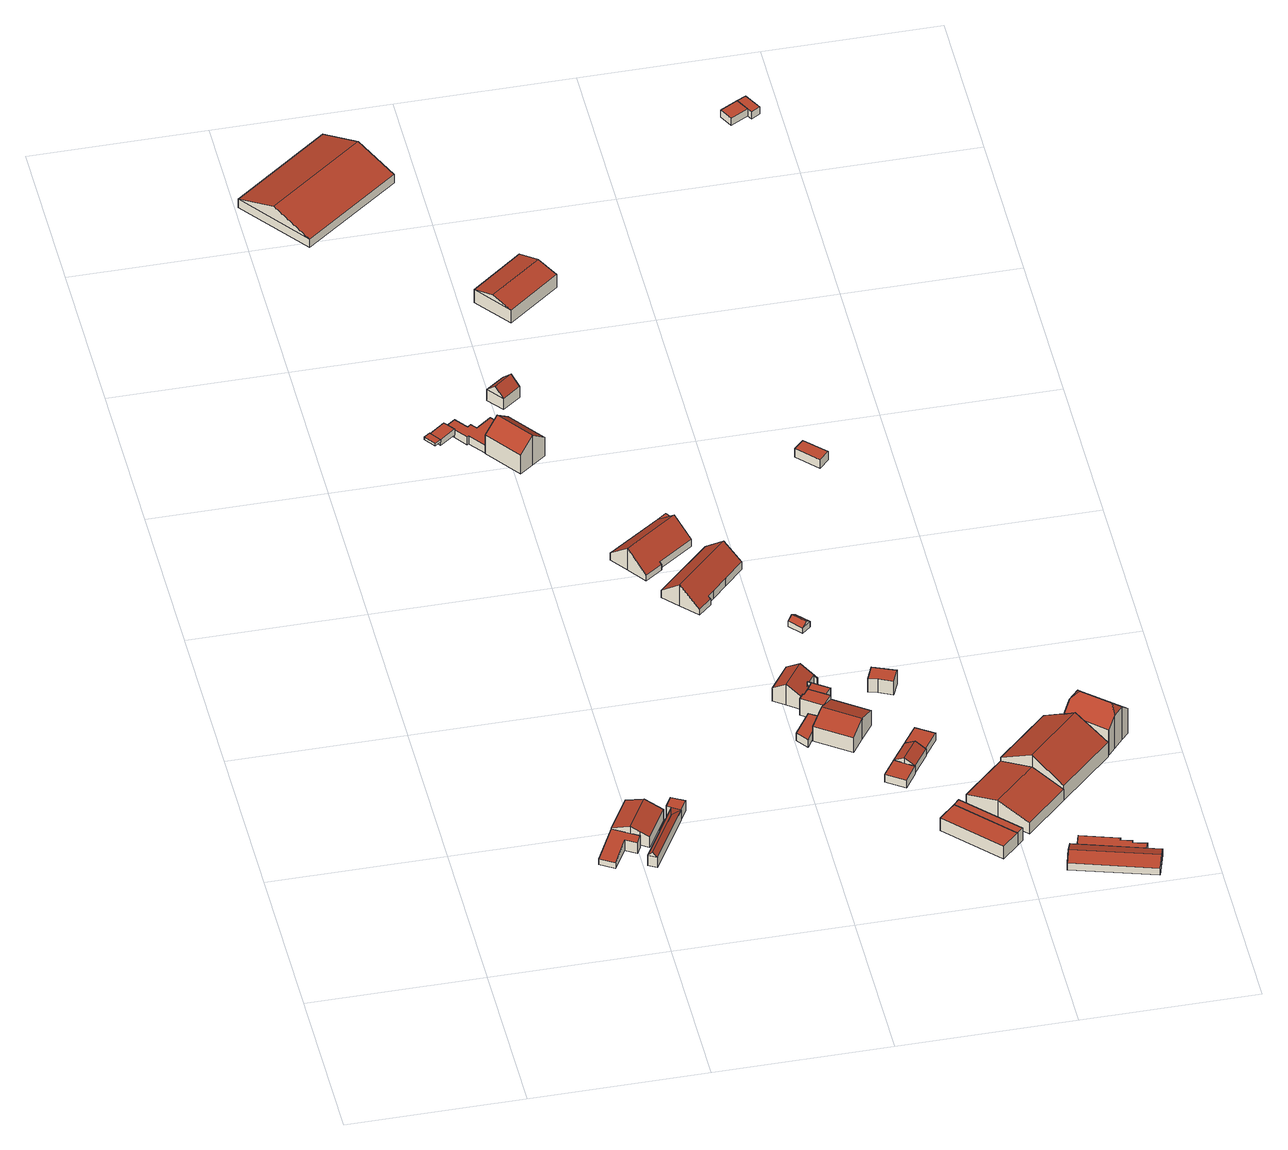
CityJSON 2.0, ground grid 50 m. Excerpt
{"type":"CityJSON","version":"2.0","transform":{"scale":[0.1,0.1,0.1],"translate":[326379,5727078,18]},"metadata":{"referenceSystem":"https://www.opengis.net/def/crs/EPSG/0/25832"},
"CityObjects":{
"building1":{"type":"Building","attributes":{"Geometrietyp2DReferenz":"3000","Gemeindeschluessel":"05170048","function":"31001_2723","roofType":"2100","measuredHeight":4.27},"address":[{"country":"Germany","locality":"Wesel","thoroughfareNumber":"10","thoroughfareName":"Marwick"}],"geometry":[{"type":"Solid","lod":"2","boundaries":[[[[0,1,2,3]],[[4,5,1,0]],[[6,7,5,4]],[[8,9,7,6]],[[10,11,9,8]],[[3,2,11,10]],[[8,6,4,0,3,10]],[[1,5,7,9,11,2]]]],"semantics":{"surfaces":[{"type":"WallSurface"},{"type":"RoofSurface"},{"type":"GroundSurface"}],"values":[[0,0,0,0,0,0,1,2]]}}]},
"building2":{"type":"Building","attributes":{"Geometrietyp2DReferenz":"3000","Gemeindeschluessel":"05170048","function":"31001_1010","roofType":"3100","measuredHeight":5.74},"address":[{"country":"Germany","locality":"Wesel","thoroughfareNumber":"10","thoroughfareName":"Marwick"}],"geometry":[{"type":"Solid","lod":"2","boundaries":[[[[12,13,14,15]],[[16,17,13,12]],[[18,19,17,16]],[[20,21,19,18]],[[22,23,21,20]],[[24,25,23,22]],[[15,14,25,24]],[[16,12,15,18]],[[24,22,20,18,15]],[[13,17,19,21,23,25,14]]]],"semantics":{"surfaces":[{"type":"WallSurface"},{"type":"RoofSurface"},{"type":"GroundSurface"}],"values":[[0,0,0,0,0,0,0,1,1,2]]}}]},
"building3":{"type":"Building","attributes":{"Gemeindeschluessel":"05170048","Geometrietyp2DReferenz":"3000","function":"31001_2723"},"address":[{"country":"Germany","locality":"Wesel","thoroughfareNumber":"10","thoroughfareName":"Marwick"}],"children":["building3-1","building3-2"]},
"building3-1":{"type":"BuildingPart","attributes":{"roofType":"5000","measuredHeight":5.01},"parents":["building3"],"geometry":[{"type":"Solid","lod":"2","boundaries":[[[[26,27,28,29]],[[30,31,32,33]],[[29,28,31,30]],[[26,34,33]],[[30,35,29]],[[29,35,34,26]],[[33,34,35,30]],[[27,32,31,28]],[[33,32,27,26]]]],"semantics":{"surfaces":[{"type":"WallSurface"},{"type":"RoofSurface"},{"type":"GroundSurface"},{"type":"ClosureSurface"}],"values":[[0,0,0,1,0,1,1,2,3]]}}]},
"building3-2":{"type":"BuildingPart","attributes":{"roofType":"1000","measuredHeight":3.67},"parents":["building3"],"geometry":[{"type":"MultiSurface","lod":"2","boundaries":[[[36,37,38,39]],[[40,41,37,36]],[[33,32,41,40]],[[40,36,39,33]],[[37,41,32,38]],[[26,39,38,27]],[[26,27,32,33]]],"semantics":{"surfaces":[{"type":"WallSurface"},{"type":"RoofSurface"},{"type":"GroundSurface"},{"type":"ClosureSurface"}],"values":[0,0,0,1,2,0,3]}}]},
"building4":{"type":"Building","attributes":{"Geometrietyp2DReferenz":"3000","Gemeindeschluessel":"05170048","function":"31001_2723","roofType":"9999","measuredHeight":0.82},"address":[{"country":"Germany","locality":"Wesel","thoroughfareNumber":"6","thoroughfareName":"Marwick"}],"geometry":[{"type":"Solid","lod":"2","boundaries":[[[[42,43,44,45,46]],[[44,47,48,45]],[[43,49,47,44]],[[42,50,49,43]],[[46,51,50,42]],[[45,48,51,46]],[[47,49,50,51,48]]]],"semantics":{"surfaces":[{"type":"RoofSurface"},{"type":"WallSurface"},{"type":"GroundSurface"}],"values":[[0,1,1,1,1,1,2]]}}]},
"building5":{"type":"Building","attributes":{"Geometrietyp2DReferenz":"3000","Gemeindeschluessel":"05170048","function":"31001_2723","roofType":"1000","measuredHeight":2.09},"address":[{"country":"Germany","locality":"Wesel","thoroughfareNumber":"6","thoroughfareName":"Marwick"}],"geometry":[{"type":"Solid","lod":"2","boundaries":[[[[52,53,54,55]],[[56,57,53,52]],[[45,58,57,56]],[[46,59,58,45]],[[55,54,59,46]],[[45,56,52,55,46]],[[53,57,58,59,54]]]],"semantics":{"surfaces":[{"type":"WallSurface"},{"type":"RoofSurface"},{"type":"GroundSurface"}],"values":[[0,0,0,0,0,1,2]]}}]},
"building6":{"type":"Building","attributes":{"Geometrietyp2DReferenz":"3000","Gemeindeschluessel":"05170048","function":"31001_2463","roofType":"1000","measuredHeight":2.73},"address":[{"country":"Germany","locality":"Wesel","thoroughfareNumber":"6","thoroughfareName":"Marwick"}],"geometry":[{"type":"Solid","lod":"2","boundaries":[[[[60,61,62,63]],[[64,65,61,60]],[[66,67,65,64]],[[68,69,67,66]],[[70,71,69,68]],[[72,73,71,70]],[[74,75,73,72]],[[76,77,75,74]],[[78,79,77,76]],[[80,81,79,78]],[[63,62,81,80]],[[78,76,74,72,70,68,66,64,60,63,80]],[[61,65,67,69,71,73,75,77,79,81,62]]]],"semantics":{"surfaces":[{"type":"WallSurface"},{"type":"RoofSurface"},{"type":"GroundSurface"}],"values":[[0,0,0,0,0,0,0,0,0,0,0,1,2]]}}]},
"building7":{"type":"Building","attributes":{"Geometrietyp2DReferenz":"3000","Gemeindeschluessel":"05170048","function":"31001_1010","roofType":"3100","measuredHeight":10.36},"address":[{"country":"Germany","locality":"Wesel","thoroughfareNumber":"6","thoroughfareName":"Marwick"}],"geometry":[{"type":"Solid","lod":"2","boundaries":[[[[82,83,84,85]],[[86,87,83,82]],[[88,89,87,86]],[[90,91,89,88]],[[92,93,91,90]],[[94,95,93,92]],[[85,84,95,94]],[[85,94,92,82]],[[90,88,86,82,92]],[[83,87,89,91,93,95,84]]]],"semantics":{"surfaces":[{"type":"WallSurface"},{"type":"RoofSurface"},{"type":"GroundSurface"}],"values":[[0,0,0,0,0,0,0,1,1,2]]}}]},
"building8":{"type":"Building","attributes":{"Geometrietyp2DReferenz":"3000","Gemeindeschluessel":"05170048","function":"31001_2720","roofType":"3100","measuredHeight":7.38},"geometry":[{"type":"Solid","lod":"2","boundaries":[[[[96,97,98,99]],[[100,101,97,96]],[[102,103,101,100]],[[99,98,103,102]],[[96,104,100]],[[102,105,99]],[[99,105,104,96]],[[100,104,105,102]],[[97,101,103,98]]]],"semantics":{"surfaces":[{"type":"WallSurface"},{"type":"RoofSurface"},{"type":"GroundSurface"}],"values":[[0,0,0,0,0,0,1,1,2]]}}]},
"building9":{"type":"Building","attributes":{"Geometrietyp2DReferenz":"3000","Gemeindeschluessel":"05170048","function":"31001_2723","roofType":"3100","measuredHeight":6.63},"address":[{"country":"Germany","locality":"Wesel","thoroughfareNumber":"6","thoroughfareName":"Marwick"}],"geometry":[{"type":"Solid","lod":"2","boundaries":[[[[106,107,108,109]],[[110,111,107,106]],[[112,113,111,110]],[[109,108,113,112]],[[106,114,110]],[[112,115,109]],[[109,115,114,106]],[[110,114,115,112]],[[107,111,113,108]]]],"semantics":{"surfaces":[{"type":"WallSurface"},{"type":"RoofSurface"},{"type":"GroundSurface"}],"values":[[0,0,0,0,0,0,1,1,2]]}}]},
"building10":{"type":"Building","attributes":{"Geometrietyp2DReferenz":"3000","Gemeindeschluessel":"05170048","function":"51009_1610","roofType":"1000","measuredHeight":2.62},"geometry":[{"type":"Solid","lod":"2","boundaries":[[[[116,117,118,119]],[[120,121,117,116]],[[122,123,121,120]],[[124,125,123,122]],[[126,127,125,124]],[[128,129,127,126]],[[119,118,129,128]],[[126,124,122,120,116,119,128]],[[117,121,123,125,127,129,118]]]],"semantics":{"surfaces":[{"type":"WallSurface"},{"type":"RoofSurface"},{"type":"GroundSurface"}],"values":[[0,0,0,0,0,0,0,1,2]]}}]},
"building11":{"type":"Building","attributes":{"Gemeindeschluessel":"05170048","Geometrietyp2DReferenz":"3000","function":"31001_1010"},"address":[{"country":"Germany","locality":"Wesel","thoroughfareNumber":"7","thoroughfareName":"Marwick"}],"children":["building11-1","building11-2"]},
"building11-1":{"type":"BuildingPart","attributes":{"roofType":"3100","measuredHeight":7.62},"parents":["building11"],"geometry":[{"type":"MultiSurface","lod":"2","boundaries":[[[130,131,132,133]],[[134,135,131,130]],[[136,137,135,134]],[[138,139,137,136]],[[140,141,139,138]],[[142,143,144,145]],[[146,147,143,142]],[[133,132,147,146]],[[145,140,138,136,142]],[[134,130,133,146,142,136]],[[131,135,137,139,141,144,143,147,132]],[[145,148,140]],[[144,141,140,148]]],"semantics":{"surfaces":[{"type":"WallSurface"},{"type":"RoofSurface"},{"type":"GroundSurface"},{"type":"ClosureSurface"}],"values":[0,0,0,0,0,0,0,0,1,1,2,0,3]}}]},
"building11-2":{"type":"BuildingPart","attributes":{"roofType":"9999","measuredHeight":2.48},"parents":["building11"],"geometry":[{"type":"Solid","lod":"2","boundaries":[[[[149,150,140,148]],[[150,151,141,140]],[[149,152,151,150]],[[148,144,152,149]],[[148,140,141,144]],[[151,152,144,141]]]],"semantics":{"surfaces":[{"type":"RoofSurface"},{"type":"WallSurface"},{"type":"GroundSurface"}],"values":[[0,1,1,1,1,2]]}}]},
"building12":{"type":"Building","attributes":{"Geometrietyp2DReferenz":"3000","Gemeindeschluessel":"05170048","function":"31001_1210","roofType":"3100","measuredHeight":7.23},"address":[{"country":"Germany","locality":"Wesel","thoroughfareNumber":"11","thoroughfareName":"Marwick"}],"geometry":[{"type":"Solid","lod":"2","boundaries":[[[[153,154,155,156]],[[157,158,154,153]],[[159,160,158,157]],[[161,162,160,159]],[[163,164,162,161]],[[165,166,164,163]],[[167,168,166,165]],[[169,170,168,167]],[[171,172,170,169]],[[173,174,172,171]],[[175,176,174,173]],[[177,178,176,175]],[[156,155,178,177]],[[163,161,159,157,153,156,177,175,173,171,165]],[[169,167,165,171]],[[154,158,160,162,164,166,168,170,172,174,176,178,155]]]],"semantics":{"surfaces":[{"type":"WallSurface"},{"type":"RoofSurface"},{"type":"GroundSurface"}],"values":[[0,0,0,0,0,0,0,0,0,0,0,0,0,1,1,2]]}}]},
"building13":{"type":"Building","attributes":{"Geometrietyp2DReferenz":"3000","Gemeindeschluessel":"05170048","function":"31001_2720","roofType":"1000","measuredHeight":5.67},"address":[{"country":"Germany","locality":"Wesel","thoroughfareNumber":"11","thoroughfareName":"Marwick"}],"geometry":[{"type":"Solid","lod":"2","boundaries":[[[[179,180,181,182]],[[183,184,180,179]],[[185,186,184,183]],[[187,188,186,185]],[[189,190,188,187]],[[191,192,190,189]],[[182,181,192,191]],[[189,187,185,183,179,182,191]],[[180,184,186,188,190,192,181]]]],"semantics":{"surfaces":[{"type":"WallSurface"},{"type":"RoofSurface"},{"type":"GroundSurface"}],"values":[[0,0,0,0,0,0,0,1,2]]}}]},
"building14":{"type":"Building","attributes":{"Geometrietyp2DReferenz":"3000","Gemeindeschluessel":"05170048","function":"31001_1010","roofType":"3100","measuredHeight":7.42},"address":[{"country":"Germany","locality":"Wesel","thoroughfareNumber":"8","thoroughfareName":"Marwick"}],"geometry":[{"type":"Solid","lod":"2","boundaries":[[[[193,194,195,196]],[[197,198,194,193]],[[199,200,198,197]],[[201,202,200,199]],[[203,204,202,201]],[[205,206,204,203]],[[207,208,206,205]],[[209,210,208,207]],[[211,212,210,209]],[[196,195,212,211]],[[201,199,197,203]],[[193,196,211,209,207,205,203,197]],[[194,198,200,202,204,206,208,210,212,195]]]],"semantics":{"surfaces":[{"type":"WallSurface"},{"type":"RoofSurface"},{"type":"GroundSurface"}],"values":[[0,0,0,0,0,0,0,0,0,0,1,1,2]]}}]},
"building15":{"type":"Building","attributes":{"Geometrietyp2DReferenz":"3000","Gemeindeschluessel":"05170048","function":"31001_1210","roofType":"1000","measuredHeight":5.68},"address":[{"country":"Germany","locality":"Wesel","thoroughfareNumber":"11","thoroughfareName":"Marwick"}],"geometry":[{"type":"Solid","lod":"2","boundaries":[[[[213,214,215,216]],[[217,218,214,213]],[[219,220,218,217]],[[183,184,220,219]],[[179,180,184,183]],[[216,215,180,179]],[[183,219,217,213,216,179]],[[214,218,220,184,180,215]]]],"semantics":{"surfaces":[{"type":"WallSurface"},{"type":"RoofSurface"},{"type":"GroundSurface"}],"values":[[0,0,0,0,0,0,1,2]]}}]},
"building16":{"type":"Building","attributes":{"Geometrietyp2DReferenz":"3000","Gemeindeschluessel":"05170048","function":"31001_2720","roofType":"3100","measuredHeight":7.29},"address":[{"country":"Germany","locality":"Wesel","thoroughfareNumber":"11","thoroughfareName":"Marwick"}],"geometry":[{"type":"Solid","lod":"2","boundaries":[[[[221,222,223,224]],[[225,226,222,221]],[[227,228,226,225]],[[229,230,228,227]],[[231,232,230,229]],[[233,234,232,231]],[[224,223,234,233]],[[224,233,231,221]],[[229,227,225,221,231]],[[222,226,228,230,232,234,223]]]],"semantics":{"surfaces":[{"type":"WallSurface"},{"type":"RoofSurface"},{"type":"GroundSurface"}],"values":[[0,0,0,0,0,0,0,1,1,2]]}}]},
"building17":{"type":"Building","attributes":{"Geometrietyp2DReferenz":"3000","Gemeindeschluessel":"05170048","function":"31001_2720","roofType":"1000","measuredHeight":2.76},"address":[{"country":"Germany","locality":"Wesel","thoroughfareNumber":"11","thoroughfareName":"Marwick"}],"geometry":[{"type":"Solid","lod":"2","boundaries":[[[[235,236,237,238]],[[239,240,236,235]],[[241,242,240,239]],[[238,237,242,241]],[[239,235,238,241]],[[236,240,242,237]]]],"semantics":{"surfaces":[{"type":"WallSurface"},{"type":"RoofSurface"},{"type":"GroundSurface"}],"values":[[0,0,0,0,1,2]]}}]},
"building18":{"type":"Building","attributes":{"Geometrietyp2DReferenz":"3000","Gemeindeschluessel":"05170048","function":"31001_2720","roofType":"3100","measuredHeight":6.13},"address":[{"country":"Germany","locality":"Wesel","thoroughfareNumber":"5","thoroughfareName":"Marwick"}],"geometry":[{"type":"Solid","lod":"2","boundaries":[[[[243,244,245,246]],[[247,248,244,243]],[[249,250,248,247]],[[246,245,250,249]],[[243,251,247]],[[249,252,246]],[[246,252,251,243]],[[247,251,252,249]],[[244,248,250,245]]]],"semantics":{"surfaces":[{"type":"WallSurface"},{"type":"RoofSurface"},{"type":"GroundSurface"}],"values":[[0,0,0,0,0,0,1,1,2]]}}]},
"building19":{"type":"Building","attributes":{"Geometrietyp2DReferenz":"3000","Gemeindeschluessel":"05170048","function":"31001_2720","roofType":"3100","measuredHeight":4.2},"address":[{"country":"Germany","locality":"Wesel","thoroughfareNumber":"11","thoroughfareName":"Marwick"}],"geometry":[{"type":"Solid","lod":"2","boundaries":[[[[241,253,254,255]],[[256,257,253,241]],[[258,259,257,256]],[[260,261,259,258]],[[262,263,261,260]],[[238,264,263,262]],[[255,254,264,238]],[[258,256,241,255,260]],[[238,262,260,255]],[[253,257,259,261,263,264,254]]]],"semantics":{"surfaces":[{"type":"WallSurface"},{"type":"RoofSurface"},{"type":"GroundSurface"}],"values":[[0,0,0,0,0,0,0,1,1,2]]}}]},
"building20":{"type":"Building","attributes":{"Geometrietyp2DReferenz":"3000","Gemeindeschluessel":"05170048","function":"31001_2720","roofType":"1000","measuredHeight":4.34},"address":[{"country":"Germany","locality":"Wesel","thoroughfareNumber":"13","thoroughfareName":"Marwick"}],"geometry":[{"type":"Solid","lod":"2","boundaries":[[[[265,266,267,268]],[[269,270,266,265]],[[271,272,270,269]],[[268,267,272,271]],[[269,265,268,271]],[[266,270,272,267]]]],"semantics":{"surfaces":[{"type":"WallSurface"},{"type":"RoofSurface"},{"type":"GroundSurface"}],"values":[[0,0,0,0,1,2]]}}]},
"building21":{"type":"Building","attributes":{"Geometrietyp2DReferenz":"3000","Gemeindeschluessel":"05170048","function":"31001_2723","roofType":"3100","measuredHeight":3.08},"address":[{"country":"Germany","locality":"Wesel","thoroughfareNumber":"8","thoroughfareName":"Marwick"}],"geometry":[{"type":"Solid","lod":"2","boundaries":[[[[273,274,275,276]],[[277,278,274,273]],[[279,280,278,277]],[[276,275,280,279]],[[273,281,277]],[[279,282,276]],[[276,282,281,273]],[[277,281,282,279]],[[274,278,280,275]]]],"semantics":{"surfaces":[{"type":"WallSurface"},{"type":"RoofSurface"},{"type":"GroundSurface"}],"values":[[0,0,0,0,0,0,1,1,2]]}}]},
"building22":{"type":"Building","attributes":{"Geometrietyp2DReferenz":"3000","Gemeindeschluessel":"05170048","function":"51009_1610","roofType":"1000","measuredHeight":4.49},"geometry":[{"type":"Solid","lod":"2","boundaries":[[[[265,283,284,285]],[[268,286,283,265]],[[287,288,286,268]],[[285,284,288,287]],[[268,265,285,287]],[[283,286,288,284]]]],"semantics":{"surfaces":[{"type":"WallSurface"},{"type":"RoofSurface"},{"type":"GroundSurface"}],"values":[[0,0,0,0,1,2]]}}]},
"building23":{"type":"Building","attributes":{"Geometrietyp2DReferenz":"3000","Gemeindeschluessel":"05170048","function":"31001_2720","roofType":"1000","measuredHeight":2.65},"address":[{"country":"Germany","locality":"Wesel","thoroughfareNumber":"11","thoroughfareName":"Marwick"}],"geometry":[{"type":"Solid","lod":"2","boundaries":[[[[289,290,291,292]],[[293,294,290,289]],[[295,296,294,293]],[[292,291,296,295]],[[293,289,292,295]],[[290,294,296,291]]]],"semantics":{"surfaces":[{"type":"WallSurface"},{"type":"RoofSurface"},{"type":"GroundSurface"}],"values":[[0,0,0,0,1,2]]}}]},
"building24":{"type":"Building","attributes":{"Geometrietyp2DReferenz":"3000","Gemeindeschluessel":"05170048","function":"31001_2720","roofType":"1000","measuredHeight":4.76},"address":[{"country":"Germany","locality":"Wesel","thoroughfareNumber":"11","thoroughfareName":"Marwick"}],"geometry":[{"type":"Solid","lod":"2","boundaries":[[[[297,298,299,300]],[[301,302,298,297]],[[303,304,302,301]],[[305,306,304,303]],[[300,299,306,305]],[[303,301,297,300,305]],[[298,302,304,306,299]]]],"semantics":{"surfaces":[{"type":"WallSurface"},{"type":"RoofSurface"},{"type":"GroundSurface"}],"values":[[0,0,0,0,0,1,2]]}}]},
"building25":{"type":"Building","attributes":{"Geometrietyp2DReferenz":"3000","Gemeindeschluessel":"05170048","function":"31001_2720","roofType":"3100","measuredHeight":6.86},"address":[{"country":"Germany","locality":"Wesel","thoroughfareNumber":"13","thoroughfareName":"Marwick"}],"geometry":[{"type":"Solid","lod":"2","boundaries":[[[[307,308,309,310]],[[311,312,308,307]],[[313,314,312,311]],[[315,316,314,313]],[[317,318,316,315]],[[319,320,318,317]],[[310,309,320,319]],[[313,311,307,310,315]],[[319,317,315,310]],[[308,312,314,316,318,320,309]]]],"semantics":{"surfaces":[{"type":"WallSurface"},{"type":"RoofSurface"},{"type":"GroundSurface"}],"values":[[0,0,0,0,0,0,0,1,1,2]]}}]},
"building26":{"type":"Building","attributes":{"Geometrietyp2DReferenz":"3000","Gemeindeschluessel":"05170048","function":"31001_2720","roofType":"3100","measuredHeight":3.82},"geometry":[{"type":"Solid","lod":"2","boundaries":[[[[321,322,323,324]],[[325,326,322,321]],[[327,328,326,325]],[[324,323,328,327]],[[321,329,325]],[[327,330,324]],[[324,330,329,321]],[[325,329,330,327]],[[322,326,328,323]]]],"semantics":{"surfaces":[{"type":"WallSurface"},{"type":"RoofSurface"},{"type":"GroundSurface"}],"values":[[0,0,0,0,0,0,1,1,2]]}}]},
"building27":{"type":"Building","attributes":{"Geometrietyp2DReferenz":"3000","Gemeindeschluessel":"05170048","function":"51009_1610","roofType":"1000","measuredHeight":2.57},"geometry":[{"type":"Solid","lod":"2","boundaries":[[[[331,332,333,334]],[[335,336,332,331]],[[337,338,336,335]],[[339,340,338,337]],[[341,342,340,339]],[[343,344,342,341]],[[345,346,344,343]],[[334,333,346,345]],[[343,341,339,337,335,331,334,345]],[[332,336,338,340,342,344,346,333]]]],"semantics":{"surfaces":[{"type":"WallSurface"},{"type":"RoofSurface"},{"type":"GroundSurface"}],"values":[[0,0,0,0,0,0,0,0,1,2]]}}]},
"building28":{"type":"Building","attributes":{"Geometrietyp2DReferenz":"3000","Gemeindeschluessel":"05170048","function":"31001_2720","roofType":"3100","measuredHeight":11.06},"address":[{"country":"Germany","locality":"Wesel","thoroughfareNumber":"13","thoroughfareName":"Marwick"}],"geometry":[{"type":"Solid","lod":"2","boundaries":[[[[347,314,316,348]],[[349,350,314,347]],[[351,352,350,349]],[[353,354,352,351]],[[355,356,354,353]],[[357,358,356,355]],[[359,318,358,357]],[[348,316,318,359]],[[353,351,349,347,348,355]],[[359,357,355,348]],[[314,350,352,354,356,358,318,316]]]],"semantics":{"surfaces":[{"type":"WallSurface"},{"type":"RoofSurface"},{"type":"GroundSurface"}],"values":[[0,0,0,0,0,0,0,0,1,1,2]]}}]},
"building29":{"type":"Building","attributes":{"Geometrietyp2DReferenz":"3000","Gemeindeschluessel":"05170048","function":"31001_2720","roofType":"1000","measuredHeight":3.01},"address":[{"country":"Germany","locality":"Wesel","thoroughfareNumber":"29","thoroughfareName":"Auf der Laak"}],"geometry":[{"type":"Solid","lod":"2","boundaries":[[[[360,361,362,363]],[[364,365,361,360]],[[366,367,365,364]],[[363,362,367,366]],[[364,360,363,366]],[[361,365,367,362]]]],"semantics":{"surfaces":[{"type":"WallSurface"},{"type":"RoofSurface"},{"type":"GroundSurface"}],"values":[[0,0,0,0,1,2]]}}]},
"building30":{"type":"Building","attributes":{"Geometrietyp2DReferenz":"3000","Gemeindeschluessel":"05170048","function":"31001_1210","roofType":"3300","measuredHeight":13.5},"address":[{"country":"Germany","locality":"Wesel","thoroughfareNumber":"13","thoroughfareName":"Marwick"}],"geometry":[{"type":"Solid","lod":"2","boundaries":[[[[368,369,370,371]],[[372,373,369,368]],[[374,375,373,372]],[[376,377,375,374]],[[378,379,377,376]],[[380,381,379,378]],[[382,383,381,380]],[[384,385,383,382]],[[386,387,385,384]],[[371,370,387,386]],[[388,374,372,368,371,386,384,389]],[[384,382,389]],[[389,382,380,378,376,388]],[[376,374,388]],[[369,373,375,377,379,381,383,385,387,370]]]],"semantics":{"surfaces":[{"type":"WallSurface"},{"type":"RoofSurface"},{"type":"GroundSurface"}],"values":[[0,0,0,0,0,0,0,0,0,0,1,1,1,1,2]]}}]},
"building31":{"type":"Building","attributes":{"Geometrietyp2DReferenz":"3000","Gemeindeschluessel":"05170048","function":"31001_2723","roofType":"1000","measuredHeight":2.52},"address":[{"country":"Germany","locality":"Wesel","thoroughfareNumber":"28","thoroughfareName":"Auf der Laak"}],"geometry":[{"type":"Solid","lod":"2","boundaries":[[[[390,391,392,393]],[[394,395,391,390]],[[396,397,395,394]],[[393,392,397,396]],[[394,390,393,396]],[[391,395,397,392]]]],"semantics":{"surfaces":[{"type":"WallSurface"},{"type":"RoofSurface"},{"type":"GroundSurface"}],"values":[[0,0,0,0,1,2]]}}]},
"building32":{"type":"Building","attributes":{"Geometrietyp2DReferenz":"3000","Gemeindeschluessel":"05170048","function":"31001_2463","roofType":"1000","measuredHeight":2.53},"address":[{"country":"Germany","locality":"Wesel","thoroughfareNumber":"28","thoroughfareName":"Auf der Laak"}],"geometry":[{"type":"Solid","lod":"2","boundaries":[[[[398,399,400,401]],[[402,403,399,398]],[[393,392,403,402]],[[396,397,392,393]],[[401,400,397,396]],[[393,402,398,401,396]],[[399,403,392,397,400]]]],"semantics":{"surfaces":[{"type":"WallSurface"},{"type":"RoofSurface"},{"type":"GroundSurface"}],"values":[[0,0,0,0,0,1,2]]}}]}
},
"vertices":[
[384,376,32],[384,376,12],[424,351,12],[424,351,32],[436,462,55],[436,462,12],[506,419,55],[506,419,12],[494,397,49],[494,397,12],[463,417,49],[463,417,12],
[436,462,58],[436,462,21],[482,433,21],[482,433,79],[496,564,58],[496,564,21],[542,534,79],[542,534,21],[588,505,58],[588,505,21],[529,404,58],[529,404,21],[506,419,68],[506,419,21],
[612,517,51],[612,517,15],[510,341,15],[510,341,51],[534,327,51],[534,327,15],[635,502,15],[635,502,51],[601,471,65],[522,334,65],
[618,557,51],[618,557,15],[600,525,15],[600,525,51],[655,536,51],[655,536,15],
[304,2135,47],[287,2122,47],[310,2090,47],[327,2102,47],[305,2133,47],[310,2090,39],[327,2102,39],[287,2122,39],[304,2135,39],[305,2133,39],
[356,2159,47],[356,2159,26],[349,2167,26],[349,2167,47],[373,2136,47],[373,2136,26],[327,2102,26],[305,2133,26],
[409,2141,44],[409,2141,17],[381,2177,17],[381,2177,44],[419,2149,44],[419,2149,17],[432,2132,44],[432,2132,17],[476,2165,44],[476,2165,17],[514,2115,44],[514,2115,17],[438,2058,44],[438,2058,17],[404,2104,44],[404,2104,17],[399,2101,44],[399,2101,17],[373,2136,44],[373,2136,17],[356,2159,44],[356,2159,17],
[477,2087,119],[477,2087,16],[438,2058,16],[438,2058,81],[514,2115,83],[514,2115,16],[515,2116,81],[515,2116,16],[591,2015,81],[591,2015,16],[552,1986,119],[552,1986,16],[514,1957,81],[514,1957,16],
[160,2978,37],[160,2978,8],[435,3186,8],[435,3186,37],[9,3177,37],[9,3177,8],[284,3386,37],[284,3386,8],[84,3077,82],[359,3286,82],
[524,2223,52],[524,2223,14],[576,2262,14],[576,2262,52],[488,2269,52],[488,2269,14],[541,2308,52],[541,2308,14],[506,2246,80],[558,2285,80],
[1071,784,60],[1071,784,33],[1046,801,33],[1046,801,60],[1060,767,60],[1060,767,33],[1066,761,60],[1066,761,33],[1042,727,60],[1042,727,33],[1023,697,60],[1023,697,33],[998,730,60],[998,730,33],
[799,1506,28],[799,1506,9],[795,1512,9],[795,1512,34],[750,1472,28],[750,1472,9],[711,1526,85],[711,1526,9],[675,1575,34],[675,1575,9],[826,1681,34],[826,1681,9],[861,1632,85],[861,1632,9],[850,1648,9],[850,1648,68],[897,1583,34],[897,1583,9],[850,1648,34],
[875,1666,34],[852,1699,34],[852,1699,9],[875,1666,9],
[1063,890,81],[1063,890,35],[1064,892,35],[1064,892,81],[1072,884,73],[1072,884,35],[1058,863,73],[1058,863,35],[1044,844,73],[1044,844,35],[1041,846,76],[1041,846,35],[1002,874,107],[1002,874,35],[969,897,81],[969,897,35],[1023,974,81],[1023,974,35],[1056,950,107],[1056,950,35],[1098,920,73],[1098,920,35],[1096,917,73],[1096,917,35],[1087,924,81],[1087,924,35],
[1058,863,91],[1058,863,34],[1044,844,34],[1044,844,91],[1102,832,91],[1102,832,34],[1112,825,91],[1112,825,34],[1085,788,91],[1085,788,34],[1029,829,91],[1029,829,34],[1041,846,91],[1041,846,34],
[860,1304,32],[860,1304,11],[897,1339,11],[897,1339,31],[815,1352,85],[815,1352,11],[774,1395,37],[774,1395,11],[926,1543,37],[926,1543,11],[967,1502,85],[967,1502,11],[1008,1461,37],[1008,1461,11],[952,1405,37],[952,1405,11],[910,1363,37],[910,1363,11],[892,1345,37],[892,1345,11],
[1063,890,91],[1063,890,34],[1072,884,34],[1072,884,91],[1064,892,91],[1064,892,34],[1118,854,91],[1118,854,34],
[1077,776,99],[1077,776,26],[1042,727,26],[1042,727,78],[1085,788,93],[1085,788,26],[1112,825,78],[1112,825,26],[1208,756,78],[1208,756,26],[1173,707,99],[1173,707,26],[1139,658,78],[1139,658,26],
[1248,499,44],[1248,499,17],[1283,550,17],[1283,550,44],[1196,535,44],[1196,535,17],[1232,587,44],[1232,587,17],
[689,2786,52],[689,2786,7],[541,2670,7],[541,2670,52],[769,2683,52],[769,2683,7],[620,2568,52],[620,2568,7],[729,2735,69],[580,2619,69],
[1232,587,20],[1257,568,20],[1257,568,62],[1275,648,44],[1275,648,20],[1276,647,45],[1276,647,20],[1300,630,62],[1300,630,20],[1326,612,44],[1326,612,20],[1283,550,20],
[1486,201,69],[1486,201,25],[1345,349,25],[1345,349,69],[1438,156,69],[1438,156,25],[1297,303,69],[1297,303,25],
[1137,1200,27],[1137,1200,8],[1104,1235,8],[1104,1235,27],[1112,1177,27],[1112,1177,8],[1080,1213,27],[1080,1213,8],[1125,1189,39],[1092,1224,39],
[1486,201,24],[1503,218,24],[1503,218,69],[1345,349,24],[1361,366,69],[1361,366,24],
[1363,665,48],[1363,665,22],[1313,699,22],[1313,699,48],[1326,612,48],[1326,612,22],[1276,647,48],[1276,647,22],
[1244,926,80],[1244,926,32],[1226,883,32],[1226,883,80],[1309,899,80],[1309,899,32],[1291,857,80],[1291,857,32],[1252,875,80],[1252,875,32],
[1387,389,63],[1387,389,24],[1457,315,24],[1457,315,92],[1471,470,63],[1471,470,24],[1505,502,63],[1505,502,24],[1575,428,92],[1575,428,24],[1645,354,63],[1645,354,24],[1528,241,63],[1528,241,24],
[1855,83,46],[1855,83,22],[1618,156,22],[1618,156,46],[1832,7,46],[1832,7,22],[1595,80,46],[1595,80,22],[1844,45,60],[1606,118,60],
[1647,185,45],[1647,185,20],[1637,151,20],[1637,151,45],[1756,151,45],[1756,151,20],[1753,143,45],[1753,143,20],[1785,134,45],[1785,134,20],[1783,126,45],[1783,126,20],[1821,115,45],[1821,115,20],[1815,95,45],[1815,95,20],
[1505,502,75],[1575,428,135],[1653,644,75],[1653,644,24],[1700,595,115],[1700,595,24],[1698,593,115],[1698,593,24],[1723,570,135],[1723,570,24],[1798,501,75],[1798,501,24],[1645,354,75],
[1243,1881,35],[1243,1881,5],[1300,1823,5],[1300,1823,35],[1271,1909,35],[1271,1909,5],[1328,1851,35],[1328,1851,5],
[1698,593,119],[1698,593,31],[1798,501,31],[1798,501,119],[1700,595,122],[1700,595,31],[1716,613,146],[1716,613,31],[1745,645,146],[1745,645,31],[1764,665,119],[1764,665,31],[1866,574,119],[1866,574,31],[1847,553,146],[1847,553,31],[1819,522,146],[1819,522,31],[1800,500,119],[1800,500,31],[1745,616,166],[1819,550,166],
[1359,3216,39],[1359,3216,14],[1410,3244,14],[1410,3244,39],[1338,3255,39],[1338,3255,14],[1389,3283,39],[1389,3283,14],
[1443,3245,39],[1443,3245,14],[1415,3297,14],[1415,3297,39],[1417,3231,39],[1417,3231,14]
]}
